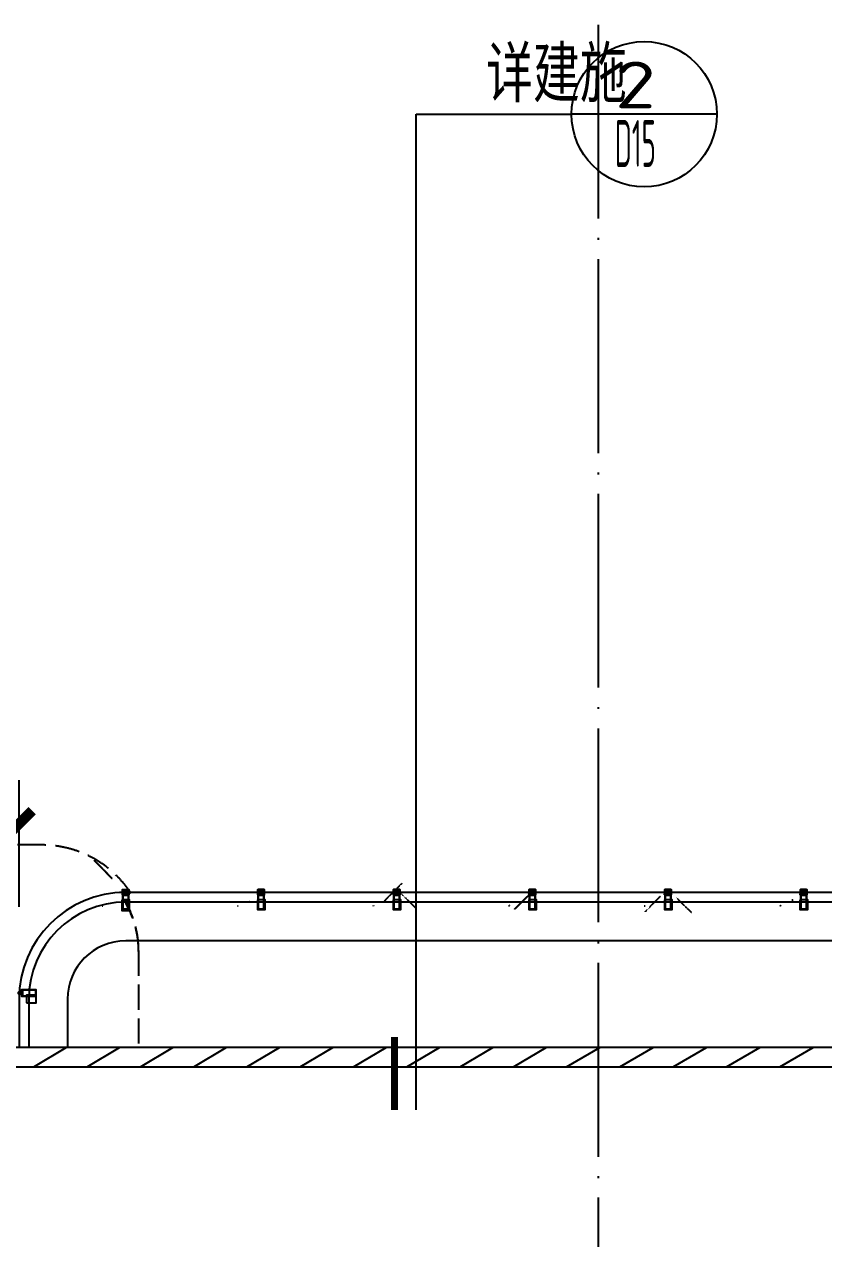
# Model space of a CAD drawing. Header units: inches. Extents: x 0 to 1813292486, y 0 to 3473589894.
# Drawn here: x 600542761 to 600551013, y 3473288745 to 3473301276 of the extents above; entities that cross this region are included whole.
import ezdxf
from ezdxf.enums import TextEntityAlignment as Align

# ---------------------------------------------------------------- set-up
doc = ezdxf.new("R2010")
doc.units = ezdxf.units.IN
doc.header["$LTSCALE"] = 1000
doc.header["$MEASUREMENT"] = 0
for name, pattern in [('AX-MALL-GIRD-200$0$DOTE', [2.4200000000000004, 2, -0.2, 0.02, -0.2]), ('AX-MALL-WALL-P02-QT$0$CENTER', [2, 1.25, -0.25, 0.25, -0.25]), ('AX-MALL-WALL-P02-QT$0$DASH', [0.35, 0.25, -0.1]), ('AX-MALL-WALL-P02-QT$0$HIDDEN', [0.375, 0.25, -0.125]), ('AX-MALL-WALL-P02-QT$0$HIDDEN2', [4.7624999999999975, 3.174999999999998, -1.587499999999999])]:
    doc.linetypes.add(name, pattern=pattern)
for name, color, linetype in [('A-Anno-Note', 241, 'Continuous'), ('AX-MALL-DIM-P02$0$A-Anno-Dims', 3, 'Continuous'), ('AX-MALL-DIM-P02$0$A-Detl-Thin', 131, 'Continuous'), ('AX-MALL-DIM-SY-P02$0$A-Anno-Note', 241, 'Continuous'), ('AX-MALL-DIM-SY-P02$0$DIM_IDEN', 3, 'Continuous'), ('AX-MALL-GIRD-200$0$A-Grid', 222, 'AX-MALL-GIRD-200$0$DOTE'), ('AX-MALL-P02-200$0$A-Anno-Note', 241, 'Continuous'), ('AX-MALL-WALL-P02$0$A-Anno-Note', 241, 'Continuous'), ('AX-MALL-WALL-P02-QT$0$A-Anno-Note', 241, 'Continuous'), ('AX-MALL-WALL-P02-QT$0$A-Detl-Fine', 152, 'Continuous'), ('AX-MALL-WALL-P02-QT$0$A-Detl-Patt', 8, 'Continuous'), ('AX-MALL-WALL-P02-QT$0$A-Detl-Thin', 131, 'Continuous'), ('AX-MALL-WALL-P02-QT$0$A-Wall', 2, 'Continuous'), ('AX-MALL-WALL-P02-QT$0$A-Wall-Patt', 13, 'Continuous'), ('AX-MALL-WALL-P02-QT$0$A-Wind', 4, 'Continuous'), ('AX-MALL-WALL-P02-QT$0$AP', 3, 'Continuous'), ('AX-MALL-WALL-P02-QT$0$FIX', 2, 'Continuous'), ('AX-MALL-WALL-P02-QT$0$GASKET', 2, 'Continuous'), ('AX-MALL-WALL-P02-QT$0$TEXT', 2, 'Continuous'), ('AX-MALL-ZTKD-P02$0$A-Anno-Note', 241, 'Continuous')]:
    doc.layers.add(name, color=color, linetype=linetype)
doc.styles.add('AX-MALL-DIM-P02$0$_TCH_DIM_T3', font='gbenor.shx')
doc.styles.add('AX-MALL-DIM-SY-P02$0$_TCH_DIM', font='gbenor.shx')
doc.styles.add('AX-MALL-DIM-SY-P02$0$_TCH_LABEL', font='gbenor.shx')
doc.dimstyles.new('AX-MALL-DIM-P02$0$_TCH_ARCH&&180', dxfattribs={"dimtxt": 535.5, "dimasz": 270, "dimexe": 450, "dimexo": 450, "dimgap": 137.25, "dimtad": 1, "dimdec": 0, "dimzin": 0, "dimdsep": 46, "dimtxsty": 'AX-MALL-DIM-P02$0$_TCH_DIM_T3', "dimblk": 'AX-MALL-DIM-P02$0$_ArchTick', "dimcen": 0.09, "dimclrt": 7, "dimazin": 2, "dimtfac": 1, "dimtdec": 0, "dimtix": 1, "dimtmove": 2, "dimatfit": 3, "dimfxl": 500, "dimtolj": 1, "dimtzin": 0, "dimarcsym": 0})

# ---------------------------------------------------------------- blocks, each defined once
blk = doc.blocks.new('AX-MALL-GIRD-200')
at = {"layer": 'AX-MALL-GIRD-200$0$A-Grid'}
blk.add_line((600385888.4862964, 3473168630.679744), (600347158.9473472, 3473064666.952662), dxfattribs=at)
blk = doc.blocks.new('AX-MALL-WALL-P02-QT$0$fegehrthr')
at = {"layer": 'AX-MALL-WALL-P02-QT$0$A-Detl-Fine', "linetype": 'AX-MALL-WALL-P02-QT$0$DASH'}
blk.add_lwpolyline([(222005.0780134201, 136201.2522883415, 0.2537087923064233), (221083.1235963106, 136701.2522444725), (211327.1235877275, 136701.2510514259, 0.4142135622456414), (210227.1235996485, 135601.2510547638), (210227.1235996485, 134611.3328661919)], format="xyb", dxfattribs=at)
at = {"layer": 'AX-MALL-WALL-P02-QT$0$A-Detl-Fine'}
blk.add_lwpolyline([(232571.174358964, 135611.3371806145, 0.2679491813282919), (231705.1489751339, 136111.3371434212), (221949.1489804983, 136111.335955143, 0.4142135622567812), (220949.1489797831, 135111.3359541893), (220949.1489789486, 134611.344414711)], format="xyb", dxfattribs=at)
at = {"layer": 'AX-MALL-WALL-P02-QT$0$A-Detl-Fine', "linetype": 'AX-MALL-WALL-P02-QT$0$DASH'}
for points in [[(222083.1235958338, 135611.3359761238), (222083.1235958338, 134611.3444137573)], [(222083.1235957146, 135601.2523026466), (222083.1235963106, 134601.2605867386)]]:
    blk.add_lwpolyline(points, dxfattribs=at)
for centre in [(221083.123595953, 135611.3359193802), (221083.1235955954, 135601.2522444725)]:
    blk.add_arc(centre, 1000.000000363396, 0, 29.9999987377448, dxfattribs=at)
at = {"layer": 'AX-MALL-WALL-P02-QT$0$A-Detl-Patt'}
blk.add_lwpolyline([(232147.215280652, 135517.0185265541, 0.2100842030242158), (231705.148974061, 135711.337146759), (221949.1490286589, 135711.3359541893, 0.4142135620652734), (221349.1489794254, 135111.3359546661), (221349.1489796638, 134611.3444151878)], format="xyb", dxfattribs=at)
at = {"layer": 'AX-MALL-WALL-P02-QT$0$A-Detl-Thin'}
for points in [[(232657.7768970728, 135661.3371844292, 0.2679491812892516), (231705.1489754915, 136211.3371453285), (221949.1489676237, 136211.335955143, 0.4142135621079996), (220849.1489810944, 135111.3359546661), (220849.1489795446, 134611.3444151878)], [(232627.1033933163, 135711.3371872902, 0.2537087925943119), (231705.1489752531, 136211.3371462822), (221949.148968339, 136211.335952282, 0.01469242143285785), (221884.5441639423, 136209.4371433258, 0.01469242143285785)]]:
    blk.add_lwpolyline(points, format="xyb", dxfattribs=at)
for points in [[(221909.1489818096, 136136.3359518051), (221909.1489808559, 136036.3359527588), (221989.1489809752, 136036.335952282), (221989.1489813328, 136136.3359527588)], [(221909.148983717, 136126.2522788048), (221909.1489815712, 136026.2522816658), (221989.148982048, 136026.2522773743), (221989.1489809752, 136126.2522783279)], [(223309.1489812136, 136136.3359527588), (223309.1489806175, 136036.3359541893), (223389.1489808559, 136036.3359532356), (223389.1489808559, 136136.3359537125)], [(224709.148981452, 136136.3359537125), (224709.1489812136, 136036.3359518051), (224789.1489803791, 136036.3359527588), (224789.1489821672, 136136.3359527588)], [(226109.1489807367, 136136.3359527588), (226109.1489813328, 136036.3359532356), (226189.1489801407, 136036.3359537125), (226189.1489804983, 136136.3359508514)], [(227509.1489807367, 136136.335952282), (227509.1489807367, 136036.3359518051), (227589.1489803791, 136036.3359518051), (227589.1489804983, 136136.3359503746)], [(228909.1489797831, 136136.3359508514), (228909.1489802599, 136036.3359513283), (228989.1489804983, 136036.3359479904), (228989.1489800215, 136136.3359503746)], [(220924.1489782333, 135071.3359546661), (221024.1489790678, 135071.3359537125), (221024.1489778757, 135151.3359546661), (220924.1489788294, 135151.3359570503)]]:
    blk.add_lwpolyline(points, close=True, dxfattribs=at)
blk = doc.blocks.new('AX-MALL-WALL-P02-QT$0$尺寸分格点')
at = {"ltscale": 10}
h = blk.add_hatch(color=1, dxfattribs=at)
h.dxf.hatch_style = 1
edge = h.paths.add_edge_path()
edge.add_line((0, -1.5), (-5.470445860503725e-37, 1.862645149230957e-09))
edge.add_line((0, 1.862645149230957e-09), (-1.5, 0))
edge.add_arc((0, 0), 1.5, 180, 270)
edge = h.paths.add_edge_path()
edge.add_line((0, 1.5), (5.470445846917725e-37, 1.862645149230957e-09))
edge.add_line((0, 1.862645149230957e-09), (1.5, 0))
edge.add_arc((0, 0), 1.5, 0, 90)
for p, q in [((-2.5, 0), (2.5, 0)), ((0, -2.5), (0, 2.5))]:
    blk.add_line(p, q)
blk.add_circle((0, 0), 1.5)
blk = doc.blocks.new('AX-MALL-WALL-P02-QT$0$定位点')
blk.add_blockref('AX-MALL-WALL-P02-QT$0$尺寸分格点', (0, 0))
blk = doc.blocks.new('AX-MALL-WALL-P02-QT$0$A$C3802349C')
at = {"layer": 'AX-MALL-WALL-P02-QT$0$GASKET'}
h = blk.add_hatch(dxfattribs=at)
h.set_pattern_fill('ANSI35', color=1, scale=0.3750125207812556, angle=-180, style=0)
h.set_pattern_definition([(225, (-14292809.63515486, -9063882.472551338), (0.8419271213058608, -0.8419271213058608), []), (225, (-14292810.47708235, -9063882.472551338), (0.8419271213058608, -0.8419271213058608), [1.488330941850608, -0.2976661883701216, 0, -0.2976661883701216])])
edge = h.paths.add_edge_path()
edge.add_line((-4.151144333183765, 8), (-1.924371063709259, 8))
edge.add_line((-1.924371063709259, 8), (0, 0))
edge.add_line((0, 0), (-1, 0))
edge.add_arc((-173.3719842011968, -63.27551823887059), 183.6188774223807, 20.15753080045417, 22.84073975264292)
at = {"layer": 'AX-MALL-WALL-P02-QT$0$GASKET', "elevation": -0.1213156449062388}
blk.add_lwpolyline([(-4.151144333183765, 8), (-1.924371063709259, 8), (0, 0), (-1, 0, 0.01170824263980096)], format="xyb", close=True, dxfattribs=at)
blk = doc.blocks.new('AX-MALL-WALL-P02-QT$0$A$C431B1AE9')
at = {"layer": 'AX-MALL-WALL-P02-QT$0$GASKET'}
h = blk.add_hatch(dxfattribs=at)
h.set_pattern_fill('ANSI37', color=1, scale=0.35, style=0)
h.set_pattern_definition([(45, (-14292809.63515486, -9063882.472551338), (-0.3928862052967754, 0.3928862052967754), []), (135, (-14292809.63515486, -9063882.472551338), (-0.3928862052967754, -0.3928862052967754), [])])
h.paths.add_polyline_path([(3.006717517971992, 0), (0, 0), (-1.924371063709259, 8), (-1, 8), (-0.3333333134651184, 7), (0.3333333134651184, 7), (0.6666666865348816, 8), (1.333333313465118, 8), (1.666666686534882, 7), (2.333333313465118, 7), (2.666666686534882, 8), (3.333333313465118, 8), (3.666666686534882, 7), (4.333333313465118, 7), (4.666666686534882, 8), (5.333333313465118, 8), (5.666666686534882, 7), (6.333333313465118, 7), (6.666666686534882, 8), (7.333333313465118, 8), (7.666666686534882, 7), (8.333333313465118, 7), (8.666666686534882, 8), (9.333333313465118, 8), (9.666666686534882, 7), (10.33333331346512, 7), (11, 8), (11.82815510034561, 8), (10, 0), (6.993282483890653, 0), (6.993282483890653, -1.195969490334392), (7.790595477446914, -1.195969490334392), (7.790595477446914, -1.886535448953509), (6.786871323361993, -2.890259601175785), (3.213128676638007, -2.890259601175785), (2.209404524415731, -1.886535448953509), (2.209404524415731, -1.195969490334392), (3.006717517971992, -1.195969490334392)])
edge = h.paths.add_edge_path(flags=16)
edge.add_ellipse((5, 3.75), major_axis=(-3.000000000596629, 1.102163919055573e-15), ratio=0.5833333332173223, start_angle=0, end_angle=360, ccw=False)
h.paths.add_polyline_path([(4.202687006443739, -0.1993282493203878), (4.202687006443739, -1.694290110841393), (5.797312993556261, -1.694290110841393), (5.797312993556261, -0.1993282493203878)], flags=16)
for points in [[(6.993282483890653, 0), (10, 0), (11.82815510034561, 8), (11, 8), (10.33333331346512, 7), (9.666666686534882, 7), (9.333333313465118, 8), (8.666666686534882, 8), (8.333333313465118, 7), (7.666666686534882, 7), (7.333333313465118, 8), (6.666666686534882, 8), (6.333333313465118, 7), (5.666666686534882, 7), (5.333333313465118, 8), (4.666666686534882, 8), (4.333333313465118, 7), (3.666666686534882, 7), (3.333333313465118, 8), (2.666666686534882, 8), (2.333333313465118, 7), (1.666666686534882, 7), (1.333333313465118, 8), (0.6666666865348816, 8), (0.3333333134651184, 7), (-0.3333333134651184, 7), (-1, 8), (-1.924371063709259, 8), (0, 0), (3.006717517971992, 0), (3.006717517971992, 0), (3.006717517971992, -1.195969490334392), (2.209404524415731, -1.195969490334392), (2.209404524415731, -1.886535448953509), (3.213128676638007, -2.890259601175785), (6.786871323361993, -2.890259601175785), (7.790595477446914, -1.886535448953509), (7.790595477446914, -1.195969490334392), (6.993282483890653, -1.195969490334392)], [(5.797312993556261, -0.1993282493203878), (5.797312993556261, -1.694290110841393), (4.202687006443739, -1.694290110841393), (4.202687006443739, -0.1993282493203878)]]:
    blk.add_lwpolyline(points, close=True, dxfattribs=at)
at = {"layer": 'AX-MALL-WALL-P02-QT$0$GASKET', "extrusion": (0, 0, -1)}
blk.add_ellipse((5, 3.75), major_axis=(-3.000000000596629, 1.102163919055573e-15), ratio=0.5833333332173223, dxfattribs=at)
blk = doc.blocks.new('AX-MALL-WALL-P02-QT$0$A$C6D1904FE')
at = {"color": 6, "ltscale": 10}
for name in ['AX-MALL-WALL-P02-QT$0$A$C3802349C', 'AX-MALL-WALL-P02-QT$0$A$C431B1AE9']:
    blk.add_blockref(name, (-5, 2.890259601175785), dxfattribs=at)
blk = doc.blocks.new('*U248')
at = {"color": 8, "linetype": 'AX-MALL-WALL-P02-QT$0$HIDDEN'}
for p, q in [((1.13686837721616e-13, 1.999999999999886), (40, 2.000000000000114)), ((39.00000000000011, -3.000000000000114), (39.00000000000028, 2.999999999999659)), ((1.13686837721616e-13, -2.000000000000114), (40, -2.000000000000341))]:
    blk.add_line(p, q, dxfattribs=at)
at = {"color": 0, "linetype": 'ByBlock'}
blk.add_lwpolyline([(5.684341886080801e-14, 5.999999999999886), (-1.838248336817855, 5.999999999999659, 0.2271033335269274), (-2.617369142194775, 5.626873807574043, 0.3523503326370215), (-2.617369142194832, -5.626873807574043, 0.227103333526957), (-1.838248336817799, -5.999999999999886), (-5.684341886080801e-14, -5.999999999999886)], format="xyb", close=True, dxfattribs=at)
at = {"color": 8, "linetype": 'AX-MALL-WALL-P02-QT$0$HIDDEN2'}
blk.add_lwpolyline([(-4.568611867420884, 0.7499999999998863), (-2.300000000000068, 0.7499999999998863), (-2.300000000000125, -0.7500000000001137), (-4.568611867420941, -0.7500000000001137)], dxfattribs=at)
at = {"color": 8, "linetype": 'ByBlock'}
blk.add_lwpolyline([(1.13686837721616e-13, -3.000000000000114), (39.00000000000028, -3.000000000000341), (40.00000000000045, -1.999999999999432), (39.99999999999955, 2.000000000000114), (39.00000000000028, 3.000000000000114), (1.13686837721616e-13, 2.999999999999886)], dxfattribs=at)
at = {"layer": 'AX-MALL-WALL-P02-QT$0$TEXT', "color": 8, "linetype": 'AX-MALL-WALL-P02-QT$0$CENTER'}
blk.add_line((43, -1.13686837721616e-13), (-7.600000000000023, -1.13686837721616e-13), dxfattribs=at)
blk = doc.blocks.new('AX-MALL-WALL-P02-QT$0$A$C4A6E1F89')
at = {"layer": 'AX-MALL-WALL-P02-QT$0$AP'}
for points in [[(31.30000000074506, 13.80000000074506), (31.30000000074506, 10), (27.30000000074506, 10), (27.30000000074506, 9), (31.30000000074506, 9), (31.30000000074506, 1.200000001117587), (-31.30000000074506, 1.200000001117587), (-31.30000000074506, 9), (-27.30000000074506, 9), (-27.30000000074506, 10), (-31.30000000074506, 10), (-31.30000000074506, 13.80000000074506), (-30.16000000014901, 15.32000000029802, 0.2874411353254684), (-30.13336061313748, 15.63748977147043), (-31.30000000074506, 17.90000000037253), (-31.30000000074506, 22), (-32.5, 22), (-32.5, 0), (32.5, 0), (32.5, 22), (31.30000000074506, 22), (31.30000000074506, 17.90000000037253), (30.13336061313748, 15.63748977147043, 0.2874411353254668), (30.16000000014901, 15.32000000029802)], [(0, 15.90000000037253), (0.400000000372529, 15.5), (28.30000000074506, 15.5), (28.30000000074506, 10.5), (29.80000000074506, 10.5), (31, 13.5), (29.93968884833157, 15.35087553970516, -0.2449413473478261), (29.9286532253027, 15.6279489248991), (31, 17.90000000037253), (31, 21.5, 0.414213562373095), (30.5, 22), (29.09999999962747, 22, 1.000000000000455), (29.09999999962747, 20.80000000074506), (29.09999999962747, 20.80000000074506, -0.4142135623733198), (29.59999999962747, 20.30000000074506), (29.59999999962747, 18.90000000037253, -0.4142135623731125), (29.09999999962747, 18.40000000037253), (23.90000000037253, 18.40000000037253, -0.4142135623730815), (23.40000000037253, 18.90000000037253), (23.40000000037253, 20.30000000074506, -0.4142135623731302), (23.90000000037253, 20.80000000074506, 0.9999999999998862), (23.90000000037253, 22), (21.40000000037253, 22), (21.40000000037253, 18.5), (11.40000000037253, 18.5), (9.300000000745058, 22), (8.5, 22), (8.5, 20), (-8.5, 20), (-8.5, 22), (-9.300000000745058, 22), (-11.40000000037253, 18.5), (-21.40000000037253, 18.5), (-21.40000000037253, 22), (-23.90000000037253, 22, 0.9999999999999053), (-23.90000000037253, 20.80000000074506, -0.4142135623731302), (-23.40000000037253, 20.30000000074506), (-23.40000000037253, 18.90000000037253, -0.4142135623730814), (-23.90000000037253, 18.40000000037253), (-29.09999999962747, 18.40000000037253, -0.4142135623731125), (-29.59999999962747, 18.90000000037253), (-29.59999999962747, 20.30000000074506, -0.4142135623733199), (-29.09999999962747, 20.80000000074506), (-29.09999999962747, 20.80000000074506, 1.000000000000473), (-29.09999999962747, 22), (-30.5, 22, 0.414213562373095), (-31, 21.5), (-31, 17.90000000037253), (-29.9286532253027, 15.6279489248991, -0.2449413473478107), (-29.93968885019422, 15.35087553970516), (-31, 13.5), (-29.80000000074506, 10.5), (-28.30000000074506, 10.5), (-28.30000000074506, 15.5), (-0.400000000372529, 15.5)]]:
    blk.add_lwpolyline(points, format="xyb", close=True, dxfattribs=at)
at = {"layer": 'AX-MALL-WALL-P02-QT$0$FIX', "extrusion": (-4.689947558750686e-09, -3.877222664414375e-09, -1), "xscale": -1, "zscale": -1, "rotation": 270}
blk.add_blockref('*U248', (-1.862645058000427e-09, 15.5, -7.954930736642706e-08), dxfattribs=at)
at = {"layer": 'AX-MALL-WALL-P02-QT$0$GASKET'}
blk.add_blockref('AX-MALL-WALL-P02-QT$0$A$C6D1904FE', (-26.5, 19.10974039882421, 0.1213156449062388), dxfattribs=at)
at = {"layer": 'AX-MALL-WALL-P02-QT$0$GASKET', "extrusion": (0, 0, -1), "zscale": -1, "rotation": 270}
blk.add_blockref('AX-MALL-WALL-P02-QT$0$定位点', (1.117587089538574e-07, 30.00001611188054, -0.1695423254371126), dxfattribs=at)
at = {"layer": 'AX-MALL-WALL-P02-QT$0$GASKET', "xscale": -1}
blk.add_blockref('AX-MALL-WALL-P02-QT$0$A$C6D1904FE', (26.49999977648258, 19.10974039882421, 0.1213156449062388), dxfattribs=at)
blk = doc.blocks.new('AX-MALL-WALL-P02-QT$0$A$C201F0766')
at = {"layer": 'AX-MALL-WALL-P02-QT$0$GASKET'}
h = blk.add_hatch(dxfattribs=at)
h.set_pattern_fill('ANSI35', color=1, scale=0.3750125207812556, angle=-180, style=0)
h.set_pattern_definition([(225, (-14292808.12419919, -9063908.843573337), (0.8419271213058608, -0.8419271213058608), []), (225, (-14292808.96612667, -9063908.843573337), (0.8419271213058608, -0.8419271213058608), [1.488330941850608, -0.2976661883701216, 0, -0.2976661883701216])])
edge = h.paths.add_edge_path()
edge.add_line((4.625009316951036, 7.210309842135757), (4.581123173236847, 7.210309841670096))
edge.add_ellipse((2.60770320892334e-08, 8.022399073466659), major_axis=(-7.236123461634007e-16, 5.908938361333678), ratio=0.782714245397402, start_angle=97.89939189545902, end_angle=262.100608104541, ccw=False)
edge.add_line((-4.581123121082783, 7.210309841670096), (-4.624990671873093, 7.210309842135757))
edge.add_line((-4.624990671873093, 7.210309842135757), (-4.625000026077032, -0.879502881783992))
edge.add_arc((-3.725290298461914e-07, -12.60038345353678), 12.60038345226483, 68.4660575448051, 111.5339390721038, ccw=False)
edge.add_line((4.624999966472387, -0.8795031546615064), (4.625009316951036, 7.210309842135757))
h = blk.add_hatch(dxfattribs=at)
h.set_pattern_fill('HONEY', color=1, scale=0.3750125207812556, angle=-180, style=0)
h.set_pattern_definition([(180, (-14292808.12419919, -9063908.843573337), (-0.8929985651103648, -0.515572838757882), [0.5953323767402432, -1.190664753480486]), (299.9999999999999, (-14292808.12419919, -9063908.843573337), (0.8929984584207664, -0.5155730235496873), [0.5953323767402432, -1.190664753480486]), (240, (-14292808.12419919, -9063908.843573337), (-1.066895984922232e-07, -1.031145862307569), [-1.190664753480486, 0.5953323767402432])])
edge = h.paths.add_edge_path()
edge.add_ellipse((-8.195638656616211e-08, 8.022399073466659), major_axis=(-1.447224692326801e-15, 5.908938361333678), ratio=0.782714245397402, start_angle=0, end_angle=360)
blk = doc.blocks.new('AX-MALL-WALL-P02-QT$0$A$C398804AB')
at = {"color": 3}
blk.add_lwpolyline([(-7.749999977648258, 0.3999998643994331, 0.4142135656464321), (-7.249999970197678, -0.1000001300126314), (-0.09999999962747097, -0.1000000014901161), (0, 0), (0.09999999962747097, -0.1000000014901161), (7.249999970197678, -0.1000001300126314, 0.4142135656464319), (7.749999977648258, 0.3999998643994331)], format="xyb", dxfattribs=at)
at = {"layer": 'AX-MALL-WALL-P02-QT$0$AP'}
blk.add_lwpolyline([(-7.749999977648258, 0.3999998681247234), (-7.75, 36.51999995112419), (-23.5, 36.51999995112419), (-23.5, 33.01999995112419, -0.414213562373095), (-24, 32.51999995112419), (-25.40000000037253, 32.51999995112419, -0.9999999999999999), (-25.40000000037253, 33.71999995037913, 0.4142135623730647), (-24.90000000037253, 34.21999995037913), (-24.90000000037253, 35.61999995075166, 0.4142135623730833), (-25.40000000037253, 36.11999995075166), (-30.59999999962747, 36.11999995075166, 0.4142135623731005), (-31.09999999962747, 35.61999995075166), (-31.09999999962747, 34.21999995037913, 0.4142135623731651), (-30.59999999962747, 33.71999995037913, -0.9999999999999999), (-30.59999999962747, 32.51999995112419), (-32, 32.51999995112419, -0.4142135623730762), (-32.5, 33.01999995112419), (-32.5, 182.0199982952327, -0.4142135623730963), (-32, 182.5199982952327), (32, 182.5199982952327, -0.4142135623730427), (32.5, 182.0199982952327), (32.5, 33.01999995112419, -0.4142135623730139), (32, 32.51999995112419), (30.59999999962747, 32.51999995112419, -0.9999999999999999), (30.59999999962747, 33.71999995037913, 0.4142135623732183), (31.09999999962747, 34.21999995037913), (31.09999999962747, 35.61999995075166, 0.4142135623730417), (30.59999999962747, 36.11999995075166), (25.40000000037253, 36.11999995075166, 0.4142135623731484), (24.90000000037253, 35.61999995075166), (24.90000000037253, 34.21999995037913, 0.4142135623730417), (25.40000000037253, 33.71999995037913, -0.9999999999999999), (25.40000000037253, 32.51999995112419), (24, 32.51999995112419, -0.4142135623730417), (23.5, 33.01999995112419), (23.5, 36.51999995112419), (7.75, 36.51999995112419), (7.750000022351742, 0.3999998681247234)], format="xyb", dxfattribs=at)
for points in [[(29.5, 40.52000945061445), (-29.5, 40.52000945061445), (-29.5, 64.45474449545145), (-28.49999050050974, 65.45475399307907), (-28.49999050050974, 85.45475399307907), (-29.5, 86.45476348884404), (-29.5, 92.92071198485792), (-28.49999050050974, 93.92072148248553), (-28.49999050050974, 113.9207214824855), (-29.5, 114.9207309782505), (-29.5, 179.5199982952327), (29.5, 179.5199982952327), (29.5, 114.9207309782505), (28.49999050050974, 113.9207214824855), (28.49999050050974, 93.92072148248553), (29.5, 92.92071198485792), (29.5, 86.45476348884404), (28.49999050050974, 85.45475399307907), (28.49999050050974, 65.45475399307907), (29.5, 64.45474449545145)], [(-4.75, 2.899999890476465), (-4.75, 36.51999995112419), (4.75, 36.51999995112419), (4.75, 2.899999890476465)]]:
    blk.add_lwpolyline(points, close=True, dxfattribs=at)
blk = doc.blocks.new('AX-MALL-WALL-P02-QT$0$A$C031A570D')
at = {"layer": 'AX-MALL-WALL-P02-QT$0$GASKET'}
h = blk.add_hatch(dxfattribs=at)
h.set_pattern_fill('ANSI37', color=1, scale=0.35, style=0)
h.set_pattern_definition([(45, (-28686473.88232677, -17866958.96207136), (-0.3928862052967754, 0.3928862052967754), []), (135, (-28686473.88232677, -17866958.96207136), (-0.3928862052967754, -0.3928862052967754), [])])
edge = h.paths.add_edge_path(flags=16)
edge.add_line((0.4479895178228617, -2.5), (-0.6520104836672544, -2.5))
edge.add_arc((-0.6520104836841905, -2.300000000761994), 0.1999999992380062, 179.9999999951482, 270.0000000048518, ccw=False)
edge.add_line((-0.8520104829221964, -2.300000000745058), (-0.8520104829221964, -1.099999999627471))
edge.add_arc((-0.6520104827190034, -1.100000000575722), 0.200000000203193, 89.9999997380454, 179.9999997283461, ccw=False)
edge.add_line((-0.6520104818046093, -0.900000000372529), (0.4479895178228617, -0.900000000372529))
edge.add_arc((0.4479895178228099, -1.099999999627523), 0.1999999992549937, 1.4779288903810084e-11, 89.99999999998522, ccw=False)
edge.add_line((0.6479895170778036, -1.099999999627471), (0.6479895170778036, -2.300000000745058))
edge.add_arc((0.447989517822728, -2.300000000744924), 0.1999999992550756, 270.00000000003826, 359.9999999999617, ccw=False)
edge = h.paths.add_edge_path(flags=16)
edge.add_line((3.25, -6.959776679053903), (3.249999998137355, -5.460273051634431))
edge.add_arc((2.752593796818533, -5.588659923981967), 0.5137082032648524, 14.47288401547785, 73.43202089108867)
edge.add_arc((0.05064282435228568, -16.32822180133598), 11.58749800659758, 75.76971431944138, 104.7475452508029)
edge.add_arc((-2.826484009876017, -5.549036338968328), 0.4327163524049084, 99.65762587733333, 168.1638378280875)
edge.add_arc((-2.749886801641897, -5.460276642814279), 0.5001132002336419, 179.9995885742495, 180.0004114257505, ccw=False)
edge.add_line((-3.250000001862645, -5.460273051634431), (-3.25, -6.959776679053903))
edge.add_arc((-2.750000000785429, -6.959776678984368), 0.4999999992145705, 180.0000000079681, 252.652994767184)
edge.add_arc((-2.664828544169689e-11, 1.844165788236001), 9.723443118255906, 252.6532655821475, 287.3467351540981)
edge.add_arc((2.750000001329266, -6.959776679368228), 0.499999998670735, 287.3470194983008, 360.000000036019)
edge = h.paths.add_edge_path()
edge.add_line((4, -10.12004972994328), (5.196692196652293, -10.12004972994328))
edge.add_arc((5.196692197142482, -9.920049729702583), 0.2000000002406921, 269.9999998595713, 383.1985898189387)
edge.add_line((5.380521204322577, -9.841265872120857), (4.05898916348815, -2.646648775786161))
edge.add_arc((3.866236349709822, -2.700000001174841), 0.200000001174841, 15.47132820595848, 90.00000004069459)
edge.add_line((3.866236349567771, -2.5), (1.599999997764826, -2.5))
edge.add_arc((1.599999997764726, -2.300000000745158), 0.1999999992548425, 179.9999999999715, 270.0000000000285, ccw=False)
edge.add_line((1.399999998509884, -2.300000000745058), (1.399999998509884, -1.5))
edge.add_arc((1.599999997765529, -1.500000000000703), 0.1999999992556454, 90.00000000020151, 179.9999999997985, ccw=False)
edge.add_line((1.599999997764826, -1.300000000745058), (2.299999998882413, -1.300000000745058))
edge.add_arc((2.299999998012943, -1.100000000620646), 0.2000000001244118, 270.0000002490847, 360.0000002845238)
edge.add_line((2.499999998137355, -1.099999999627471), (2.499999998137355, -0.2000000011175871))
edge.add_arc((2.299999997951289, -0.2000000001860655), 0.2000000001860656, 359.9999997331387, 449.9999997332528)
edge.add_line((2.299999998882413, 0), (-2.300000000745058, 0))
edge.add_arc((-2.300000000767888, -0.2000000010947573), 0.2000000010947573, 89.99999999345975, 180.0000000065402)
edge.add_line((-2.500000001862645, -0.2000000011175871), (-2.500000001862645, -1.099999999627471))
edge.add_arc((-2.300000000745037, -1.09999999962745), 0.2000000011176084, 180.0000000000061, 269.9999999999939)
edge.add_line((-2.300000000745058, -1.300000000745058), (-1.600000001490116, -1.300000000745058))
edge.add_arc((-1.600000000541876, -1.500000000914405), 0.2000000001693465, 2.619577230689174e-07, 90.00000027165089, ccw=False)
edge.add_line((-1.400000000372529, -1.5), (-1.400000002235174, -2.300000000745058))
edge.add_arc((-1.600000001489917, -2.300000000745257), 0.199999999254743, -90.00000000005701, 5.701394911739044e-11, ccw=False)
edge.add_line((-1.600000001490116, -2.5), (-4.750000001862645, -2.5))
edge.add_arc((-4.750000001862645, -2), 0.5, 180, 270, ccw=False)
edge.add_line((-5.250000001862645, -2), (-5.250000001862645, -1))
edge.add_line((-5.250000001862645, -1), (-5.550000000745058, -1))
edge.add_arc((-5.550000000745058, -1.700000001117587), 0.7000000011175871, 90, 180)
edge.add_line((-6.250000001862645, -1.700000001117587), (-6.250000001862645, -2.5))
edge.add_arc((-21.55097778051301, -2.75912886012348), 15.30317185255727, -26.563419290052877, 0.9702367440764874, ccw=False)
edge.add_arc((-7.501144340111677, -9.772550713046272), 0.4000000000772927, 154.8453495136513, 325.781492258753)
edge.add_arc((-18.33916502293011, -3.056458835212569), 13.14988893811881, 328.1403989887935, 352.6787409764221)
edge.add_arc((-5.10833269223211, -4.799999999425034), 0.1999999997975632, 90.00000038522899, 160.1791058056141, ccw=False)
edge.add_line((-5.108332693576813, -4.599999999627471), (-4.211626494303346, -4.599999999627471))
edge.add_arc((-4.211626495117946, -4.799999999972099), 0.2000000003446285, -24.401291975496406, 89.99999976663429, ccw=False)
edge.add_line((-4.029491625726223, -4.882624993100762), (-5.57977457717061, -10.12004972994328))
edge.add_line((-5.57977457717061, -10.12004972994328), (-3.85655820928514, -10.12004972994328))
edge.add_line((-3.85655820928514, -10.12004972994328), (-3.744390545412898, -10.04678599908948))
edge.add_line((-3.744390545412898, -10.04678599908948), (-3.601631700992584, -9.914268443360925))
edge.add_line((-3.601631700992584, -9.914268443360925), (-3.131442086771131, -9.432502878829837))
edge.add_arc((-2.966135769468793, -9.62004972916371), 0.249999999220435, 90.00000014064523, 131.3933860177586, ccw=False)
edge.add_line((-2.966135770082474, -9.370049729943275), (-2.741758463904262, -9.370049729943275))
edge.add_arc((-2.741758464839219, -9.470049730505703), 0.100000000562428, -5.315262114891084e-07, 89.99999946430859, ccw=False)
edge.add_line((-2.641758464276791, -9.470049731433392), (-2.631878837943077, -9.710395282134414))
edge.add_line((-2.631878837943077, -9.710395282134414), (-2.662470018491149, -9.873493811115623))
edge.add_line((-2.662470018491149, -9.873493811115623), (-2.784834742546082, -9.893881127238274))
edge.add_line((-2.784834742546082, -9.893881127238274), (-2.856214165687561, -9.914268443360925))
edge.add_line((-2.856214165687561, -9.914268443360925), (-2.866411225870252, -9.995817709714174))
edge.add_line((-2.866411225870252, -9.995817709714174), (-2.815425923094153, -10.09775429032743))
edge.add_line((-2.815425923094153, -10.09775429032743), (-2.744046501815319, -10.12004972994328))
edge.add_line((-2.744046501815319, -10.12004972994328), (-2.35655820928514, -10.12004972994328))
edge.add_line((-2.35655820928514, -10.12004972994328), (-2.244390545412898, -10.04678599908948))
edge.add_line((-2.244390545412898, -10.04678599908948), (-2.101631700992584, -9.914268443360925))
edge.add_line((-2.101631700992584, -9.914268443360925), (-1.631442086771131, -9.432502878829837))
edge.add_arc((-1.466135769468793, -9.62004972916371), 0.2499999992204352, 90.00000014064528, 131.3933860177586, ccw=False)
edge.add_line((-1.466135770082474, -9.370049729943275), (-1.241758463904262, -9.370049729943275))
edge.add_arc((-1.241758464838068, -9.470049730504552), 0.1000000005612769, -5.321857088347315e-07, 89.99999946496808, ccw=False)
edge.add_line((-1.141758464276791, -9.470049731433392), (-1.131878837943077, -9.710395282134414))
edge.add_line((-1.131878837943077, -9.710395282134414), (-1.162470018491149, -9.873493811115623))
edge.add_line((-1.162470018491149, -9.873493811115623), (-1.284834742546082, -9.893881127238274))
edge.add_line((-1.284834742546082, -9.893881127238274), (-1.356214165687561, -9.914268443360925))
edge.add_line((-1.356214165687561, -9.914268443360925), (-1.366411225870252, -9.995817709714174))
edge.add_line((-1.366411225870252, -9.995817709714174), (-1.315425923094153, -10.09775429032743))
edge.add_line((-1.315425923094153, -10.09775429032743), (-1.244046501815319, -10.12004972994328))
edge.add_line((-1.244046501815319, -10.12004972994328), (-0.85655820928514, -10.12004972994328))
edge.add_line((-0.85655820928514, -10.12004972994328), (-0.7443905454128981, -10.04678599908948))
edge.add_line((-0.7443905454128981, -10.04678599908948), (-0.6016317009925842, -9.914268443360925))
edge.add_line((-0.6016317009925842, -9.914268443360925), (-0.1314420867711306, -9.432502878829837))
edge.add_arc((0.03386423053591846, -9.62004972917618), 0.2499999992329053, 90.00000014172502, 131.3933860166789, ccw=False)
edge.add_line((0.03386422991752625, -9.370049729943275), (0.2582415360957384, -9.370049729943275))
edge.add_arc((0.2582415351619317, -9.470049730504552), 0.1000000005612769, -5.321857088347315e-07, 89.99999946496808, ccw=False)
edge.add_line((0.3582415357232094, -9.470049731433392), (0.3681211620569229, -9.710395282134414))
edge.add_line((0.3681211620569229, -9.710395282134414), (0.3375299815088511, -9.873493811115623))
edge.add_line((0.3375299815088511, -9.873493811115623), (0.2151652574539185, -9.893881127238274))
edge.add_line((0.2151652574539185, -9.893881127238274), (0.143785834312439, -9.914268443360925))
edge.add_line((0.143785834312439, -9.914268443360925), (0.1335887741297483, -9.995817709714174))
edge.add_line((0.1335887741297483, -9.995817709714174), (0.1845740769058466, -10.09775429032743))
edge.add_line((0.1845740769058466, -10.09775429032743), (0.2559534981846809, -10.12004972994328))
edge.add_line((0.2559534981846809, -10.12004972994328), (0.64344179071486, -10.12004972994328))
edge.add_line((0.64344179071486, -10.12004972994328), (0.7556094545871019, -10.04678599908948))
edge.add_line((0.7556094545871019, -10.04678599908948), (0.8983682990074158, -9.914268443360925))
edge.add_line((0.8983682990074158, -9.914268443360925), (1.368557913228869, -9.432502878829837))
edge.add_arc((1.533864230537446, -9.620049729180224), 0.2499999992369481, 90.00000014207512, 131.3933860163288, ccw=False)
edge.add_line((1.533864229917526, -9.370049729943275), (1.936520639806986, -9.370049729943275))
edge.add_arc((1.9365206398038, -9.470049731436577), 0.1000000014933011, 1.8247874322696589e-09, 89.99999999817493, ccw=False)
edge.add_line((2.036520641297102, -9.470049731433392), (2.046400267630816, -9.710395282134414))
edge.add_line((2.046400267630816, -9.710395282134414), (2.015809085220098, -9.873493811115623))
edge.add_line((2.015809085220098, -9.873493811115623), (1.893444361165166, -9.893881127238274))
edge.add_line((1.893444361165166, -9.893881127238274), (1.822064939886332, -9.914268443360925))
edge.add_line((1.822064939886332, -9.914268443360925), (1.811867879703641, -9.995817709714174))
edge.add_line((1.811867879703641, -9.995817709714174), (1.862853180617094, -10.09775429032743))
edge.add_line((1.862853180617094, -10.09775429032743), (1.934232603758574, -10.12004972994328))
edge.add_line((1.934232603758574, -10.12004972994328), (2.321720896288753, -10.12004972994328))
edge.add_line((2.321720896288753, -10.12004972994328), (2.433888560160995, -10.04678599908948))
edge.add_line((2.433888560160995, -10.04678599908948), (2.576647404581308, -9.914268443360925))
edge.add_line((2.576647404581308, -9.914268443360925), (3.046837016940117, -9.432502878829837))
edge.add_arc((3.212143335179332, -9.620049731643517), 0.2500000017002416, 89.99999992847489, 131.3933858030421, ccw=False)
edge.add_line((3.212143335491419, -9.370049729943275), (3.614799745380878, -9.370049729943275))
edge.add_arc((3.614799744440467, -9.470049730511159), 0.1000000005678832, -5.28400619259628e-07, 89.99999946118368, ccw=False)
edge.add_line((3.714799745008349, -9.470049731433392), (3.724679371342063, -9.710395282134414))
edge.add_line((3.724679371342063, -9.710395282134414), (3.694088190793991, -9.873493811115623))
edge.add_line((3.694088190793991, -9.873493811115623), (3.571723466739058, -9.893881127238274))
edge.add_line((3.571723466739058, -9.893881127238274), (3.500344043597579, -9.914268443360925))
edge.add_line((3.500344043597579, -9.914268443360925), (3.490146983414888, -9.995817709714174))
edge.add_line((3.490146983414888, -9.995817709714174), (3.541132286190987, -10.09775429032743))
edge.add_line((3.541132286190987, -10.09775429032743), (3.612511707469821, -10.12004972994328))
edge.add_line((3.612511707469821, -10.12004972994328), (4, -10.12004972994328))
for points in [[(4, -10.12004972994328), (5.196692196652293, -10.12004972994328, 0.5384365873081324), (5.380521204322577, -9.841265872120857), (4.05898916348815, -2.646648775786161, 0.3371623231483117), (3.866236349567771, -2.5), (1.599999997764826, -2.5, -0.4142135623733865), (1.399999998509884, -2.300000000745058), (1.399999998509884, -1.5, -0.4142135623710347), (1.599999997764826, -1.300000000745058), (2.299999998882413, -1.300000000745058, 0.4142135625542577), (2.499999998137355, -1.099999999627471), (2.499999998137355, -0.2000000011175871, 0.414213562373678), (2.299999998882413, 0), (-2.300000000745058, 0, 0.4142135624399619), (-2.500000001862645, -0.2000000011175871), (-2.500000001862645, -1.099999999627471, 0.4142135623730327), (-2.300000000745058, -1.300000000745058), (-1.600000001490116, -1.300000000745058, -0.4142135624226467), (-1.400000000372529, -1.5), (-1.400000002235174, -2.300000000745058, -0.414213562373678), (-1.600000001490116, -2.5), (-4.750000001862645, -2.5, -0.4142135623730951), (-5.250000001862645, -2), (-5.250000001862645, -1), (-5.550000000745058, -1, 0.4142135623730951), (-6.250000001862645, -1.700000001117587), (-6.250000001862645, -2.5, -0.1207195876744133), (-7.863209849223495, -9.602525517344475, 0.9238739062829604), (-7.170384753495455, -9.997490918263793, 0.1074797348853096), (-5.296484127640724, -4.732183797284961, -0.3161581866366376), (-5.108332693576813, -4.599999999627471), (-4.211626494303346, -4.599999999627471, -0.5452250111276254), (-4.029491625726223, -4.882624993100762), (-5.57977457717061, -10.12004972994328), (-3.85655820928514, -10.12004972994328), (-3.744390545412898, -10.04678599908948), (-3.601631700992584, -9.914268443360925), (-3.131442086771131, -9.432502878829837, -0.1826026066076273), (-2.966135770082474, -9.370049729943275), (-2.741758463904262, -9.370049729943275, -0.4142135623518001), (-2.641758464276791, -9.470049731433392), (-2.631878837943077, -9.710395282134414), (-2.662470018491149, -9.873493811115623), (-2.784834742546082, -9.893881127238274), (-2.856214165687561, -9.914268443360925), (-2.866411225870252, -9.995817709714174), (-2.815425923094153, -10.09775429032743), (-2.744046501815319, -10.12004972994328), (-2.35655820928514, -10.12004972994328), (-2.244390545412898, -10.04678599908948), (-2.101631700992584, -9.914268443360925), (-1.631442086771131, -9.432502878829837, -0.1826026066076273), (-1.466135770082474, -9.370049729943275), (-1.241758463904262, -9.370049729943275, -0.4142135623585429), (-1.141758464276791, -9.470049731433392), (-1.131878837943077, -9.710395282134414), (-1.162470018491149, -9.873493811115623), (-1.284834742546082, -9.893881127238274), (-1.356214165687561, -9.914268443360925), (-1.366411225870252, -9.995817709714174), (-1.315425923094153, -10.09775429032743), (-1.244046501815319, -10.12004972994328), (-0.85655820928514, -10.12004972994328), (-0.7443905454128981, -10.04678599908948), (-0.6016317009925842, -9.914268443360925), (-0.1314420867711306, -9.432502878829837, -0.1826026065978904), (0.03386422991752625, -9.370049729943275), (0.2582415360957384, -9.370049729943275, -0.4142135623585429), (0.3582415357232094, -9.470049731433392), (0.3681211620569229, -9.710395282134414), (0.3375299815088511, -9.873493811115623), (0.2151652574539185, -9.893881127238274), (0.143785834312439, -9.914268443360925), (0.1335887741297483, -9.995817709714174), (0.1845740769058466, -10.09775429032743), (0.2559534981846809, -10.12004972994328), (0.64344179071486, -10.12004972994328), (0.7556094545871019, -10.04678599908948), (0.8983682990074158, -9.914268443360925), (1.368557913228869, -9.432502878829837, -0.1826026065947343), (1.533864229917526, -9.370049729943275), (1.936520639806986, -9.370049729943275, -0.4142135623544356), (2.036520641297102, -9.470049731433392), (2.046400267630816, -9.710395282134414), (2.015809085220098, -9.873493811115623), (1.893444361165166, -9.893881127238274), (1.822064939886332, -9.914268443360925), (1.811867879703641, -9.995817709714174), (1.862853180617094, -10.09775429032743), (1.934232603758574, -10.12004972994328), (2.321720896288753, -10.12004972994328), (2.433888560160995, -10.04678599908948), (2.576647404581308, -9.914268443360925), (3.046837016940117, -9.432502878829837, -0.1826026065961477), (3.212143335491419, -9.370049729943275), (3.614799745380878, -9.370049729943275, -0.4142135623198528), (3.714799745008349, -9.470049731433392), (3.724679371342063, -9.710395282134414), (3.694088190793991, -9.873493811115623), (3.571723466739058, -9.893881127238274), (3.500344043597579, -9.914268443360925), (3.490146983414888, -9.995817709714174), (3.541132286190987, -10.09775429032743), (3.612511707469821, -10.12004972994328)], [(3.25, -6.959776679053903), (3.249999998137355, -5.460273051634431, 0.2630873795155346), (2.899079101160169, -5.096279812976718, 0.1271177729159115), (-2.899076651781797, -5.122452525421977, 0.308147539924378), (-3.250000001862645, -5.460280233994126, -3.590366987e-06), (-3.250000001862645, -5.460273051634431), (-3.25, -6.959776679053903, 0.3280726517255059), (-2.899079028517008, -7.43703493475914, 0.152545825913894), (2.899079147726297, -7.437034897506237, 0.3280725829936511)], [(0.4479895178228617, -2.5), (-0.6520104836672544, -2.5, -0.4142135624226994), (-0.8520104829221964, -2.300000000745058), (-0.8520104829221964, -1.099999999627471, -0.4142135623235128), (-0.6520104818046093, -0.900000000372529), (0.4479895178228617, -0.900000000372529, -0.4142135623729436), (0.6479895170778036, -1.099999999627471), (0.6479895170778036, -2.300000000745058, -0.4142135623727035)]]:
    blk.add_lwpolyline(points, format="xyb", close=True, dxfattribs=at)
blk = doc.blocks.new('AX-MALL-WALL-P02-QT$0$A$C4C804FB4')
at = {"layer": 'AX-MALL-WALL-P02-QT$0$GASKET', "color": 1}
for p, q in [((-7.75056073628366, 0.9999890886247158, -0.33908465081705), (-12.50111955218017, 13.99993453547359, -0.3390846588858165)), ((-12.50111955218017, 0.9999838881194592, -0.339084654794259), (-7.75056073628366, 13.99993973597884, -0.3390846549086076))]:
    blk.add_line(p, q, dxfattribs=at)
at = {"layer": 'AX-MALL-WALL-P02-QT$0$GASKET', "elevation": -0.1695423253799386}
blk.add_lwpolyline([(-12.50111955218017, 0.9999838881194592), (-12.50111955218017, 13.99993453547359), (-7.75056073628366, 13.99993973597884), (-7.75056073628366, 0.9999890886247158)], close=True, dxfattribs=at)
at = {"color": 6, "ltscale": 10}
for name, p in [('AX-MALL-WALL-P02-QT$0$A$C398804AB', (-1.862645149230957e-09, -9.90001604706049, -0.1695423254371126)), ('AX-MALL-WALL-P02-QT$0$A$C031A570D', (-27.75000255741179, 25.1199838872999, -0.09652932343510448))]:
    blk.add_blockref(name, p, dxfattribs=at)
at = {"color": 2, "ltscale": 10}
blk.add_blockref('AX-MALL-WALL-P02-QT$0$A$C4A6E1F89', (-1.862645149230957e-09, -30.00001611188054, -0.1695423254371126), dxfattribs=at)
at = {"color": 6, "ltscale": 10, "xscale": -1}
blk.add_blockref('AX-MALL-WALL-P02-QT$0$A$C031A570D', (27.75000255741179, 25.1199838872999, -0.09652932343510448), dxfattribs=at)
at = {"layer": 'AX-MALL-WALL-P02-QT$0$GASKET', "yscale": 0.513574065589584, "zscale": 0.513574065589584}
for p, xscale in [((-10.12583948485553, 1.451673759147525, -0.1695423253799386), 0.513574065589584), ((10.12472058273852, 1.451673759147525, -0.1695423253799386), -0.513574065589584)]:
    blk.add_blockref('AX-MALL-WALL-P02-QT$0$A$C201F0766', p, dxfattribs=dict(at, xscale=xscale))
blk = doc.blocks.new('AX-MALL-WALL-P02-QT$0$A$C1CE97F52')
at = {"layer": 'AX-MALL-WALL-P02-QT$0$GASKET', "color": 1}
for p, q in [((5.749904235824943, 0.329338762909174, -0.5568536935524708), (0.9993454199284315, -12.6706066839397, -0.5568537016212374)), ((0.9993454199284315, 0.3293439634144306, -0.5568536975296798), (5.749904235824943, -12.67061188444495, -0.5568536976440285))]:
    blk.add_line(p, q, dxfattribs=at)
at = {"layer": 'AX-MALL-WALL-P02-QT$0$GASKET', "elevation": -0.3873113681153595}
blk.add_lwpolyline([(0.9993454199284315, 0.3293439634144306), (0.9993454199284315, -12.6706066839397), (5.749904235824943, -12.67061188444495), (5.749904235824943, 0.329338762909174)], close=True, dxfattribs=at)
at = {"color": 2, "ltscale": 10, "xscale": -1, "rotation": 180}
blk.add_blockref('AX-MALL-WALL-P02-QT$0$A$C4A6E1F89', (13.50046497024596, 30.32934396341443, -0.3873113681725335), dxfattribs=at)
at = {"color": 6, "ltscale": 10, "xscale": -1, "rotation": 180}
for name, p in [('AX-MALL-WALL-P02-QT$0$A$C398804AB', (13.50046497024596, 11.22934389859438, -0.3873113681725335)), ('AX-MALL-WALL-P02-QT$0$A$C031A570D', (-14.24953758530319, -23.79065603576601, -0.3142983661705253))]:
    blk.add_blockref(name, p, dxfattribs=at)
at = {"color": 6, "ltscale": 10, "rotation": 180}
blk.add_blockref('AX-MALL-WALL-P02-QT$0$A$C031A570D', (41.25046752952039, -23.79065603576601, -0.3142983661705253), dxfattribs=at)
at = {"layer": 'AX-MALL-WALL-P02-QT$0$GASKET', "yscale": 0.513574065589584, "zscale": 0.513574065589584, "rotation": 180}
for p, xscale in [((3.37462548725307, -0.1223459076136351, -0.3873113681153595), -0.513574065589584), ((23.62518555484712, -0.1223459076136351, -0.3873113681153595), 0.513574065589584)]:
    blk.add_blockref('AX-MALL-WALL-P02-QT$0$A$C201F0766', p, dxfattribs=dict(at, xscale=xscale))
blk = doc.blocks.new('AX-MALL-WALL-P02-QT$0$mqst2')
at = {"ltscale": 2}
blk.add_blockref('AX-MALL-WALL-P02-QT$0$A$C1CE97F52', (330204.3545749187, 45042.61654663086, 0.2907818099249976), dxfattribs=at)
at = {"color": 6, "ltscale": 10}
for name, p, xscale, rotation in [('AX-MALL-WALL-P02-QT$0$A$C4C804FB4', (331615.1620600224, 45043.94604492188), -1.000000000000001, 180), ('AX-MALL-WALL-P02-QT$0$A$C4C804FB4', (333015.1620597839, 45043.94604539871), -1.000000000000001, 180), ('AX-MALL-WALL-P02-QT$0$A$C4C804FB4', (334415.1620595455, 45043.94604635239), -1.000000000000001, 180), ('AX-MALL-WALL-P02-QT$0$A$C4C804FB4', (335815.1620596647, 45043.94604587555), -1.000000000000001, 180), ('AX-MALL-WALL-P02-QT$0$A$C4C804FB4', (337215.1620590687, 45043.94604587555), -1.000000000000001, 180), ('AX-MALL-WALL-P02-QT$0$A$C398804AB', (329111.4148782492, 44006.4536485672, -0.1213156449062388), -0.9999999999999998, 270)]:
    blk.add_blockref(name, p, dxfattribs=dict(at, xscale=xscale, rotation=rotation))
blk = doc.blocks.new('AX-MALL-WALL-P02-QT')
at = {"layer": 'AX-MALL-WALL-P02-QT$0$A-Wall-Patt'}
h = blk.add_hatch(dxfattribs=at)
h.set_pattern_fill('普通砖', color=256, scale=200, style=0)
h.set_pattern_definition([(45, (0, 359.0227), (-353.55353201463, 353.55353201463), [])])
h.paths.add_polyline_path([(600411627.578459, 3473145197.93899), (600337386.7673359, 3473172854.819583), (600337316.9487696, 3473172667.401954), (600411464.0510782, 3473145045.430644), (600411581.0327483, 3473145072.993904)])
at = {"layer": 'AX-MALL-WALL-P02-QT$0$A-Wall'}
for p, q in [((600411627.578459, 3473145197.93899), (600337386.7673359, 3473172854.819583)), ((600337316.9487696, 3473172667.401954), (600411464.0510782, 3473145045.430644))]:
    blk.add_line(p, q, dxfattribs=at)
at = {"layer": 'AX-MALL-WALL-P02-QT$0$A-Anno-Note', "rotation": 339.5681613092181}
blk.add_blockref('AX-MALL-WALL-P02-QT$0$mqst2', (600052179.2710491, 3473232742.396311), dxfattribs=at)
at = {"layer": 'AX-MALL-WALL-P02-QT$0$A-Detl-Thin', "rotation": 339.5681613092246}
blk.add_blockref('AX-MALL-WALL-P02-QT$0$fegehrthr', (600121810.7232074, 3473109514.681517), dxfattribs=at)
at = {"layer": 'AX-MALL-WALL-P02-QT$0$A-Wind'}
blk.add_blockref('AX-MALL-GIRD-200', (0, 0), dxfattribs=at)
blk = doc.blocks.new('AX-MALL-WALL-P02')
at = {"layer": 'AX-MALL-WALL-P02$0$A-Anno-Note'}
blk.add_blockref('AX-MALL-WALL-P02-QT', (0, 0), dxfattribs=at)
blk = doc.blocks.new('AX-MALL-ZTKD-P02')
at = {"layer": 'AX-MALL-ZTKD-P02$0$A-Anno-Note'}
blk.add_blockref('AX-MALL-GIRD-200', (0, 0), dxfattribs=at)
blk = doc.blocks.new('AX-MALL-DIM-SY-P02')
at = {"layer": 'AX-MALL-DIM-SY-P02$0$DIM_IDEN'}
for p, q in [((600379374.7231402, 3473156526.719053), (600382960.9162288, 3473166153.324746)), ((600382960.9162288, 3473166153.324746), (600384462.5935006, 3473165593.905898)), ((600385868.2257209, 3473165070.26665), (600384462.5935006, 3473165593.905898))]:
    blk.add_line(p, q, dxfattribs=at)
at = {"layer": 'AX-MALL-DIM-SY-P02$0$DIM_IDEN', "const_width": 75}
blk.add_lwpolyline([(600379163.8783072, 3473156605.26494), (600379425.6979308, 3473157308.081051)], dxfattribs=at)
at = {"layer": 'AX-MALL-DIM-SY-P02$0$DIM_IDEN'}
blk.add_circle((600385165.4096107, 3473165332.086274), 750, dxfattribs=at)
at = {"layer": 'AX-MALL-DIM-SY-P02$0$A-Anno-Note', "style": 'AX-MALL-DIM-SY-P02$0$_TCH_DIM', "width": 0.7}
blk.add_text('详建施', height=506.3829787234042, rotation=339.5681613088448, dxfattribs=at).set_placement((600383698.958435, 3473166068.413085))
at = {"layer": 'AX-MALL-DIM-SY-P02$0$A-Anno-Note', "style": 'AX-MALL-DIM-SY-P02$0$_TCH_LABEL'}
for s, rotation, width, p, p2 in [('2', 339.5681613000222, 1.721144848786169, (600384903.607656, 3473165494.042246), (600385299.6368947, 3473165346.509734)), ('D15', 339.5681613606018, 0.5551380692069224, (600384692.8469248, 3473164928.28619), (600385088.8761635, 3473164780.753678))]:
    blk.add_text(s, height=482.9906831399546, rotation=rotation, dxfattribs=dict(at, width=width)).set_placement(p, p2, align=Align.FIT)
blk = doc.blocks.new('AX-MALL-DIM-P02$0$_ArchTick')
at = {"color": 0, "linetype": 'ByBlock', "const_width": 0.4}
blk.add_lwpolyline([(-0.5, -0.5), (0.5, 0.5)], dxfattribs=at)
blk = doc.blocks.new('*D1110')
at = {"layer": 'AX-MALL-DIM-P02$0$A-Anno-Dims', "color": 0, "lineweight": -2, "transparency": 16777216}
for p, q in [((600366684.9401686, 3473163487.724565), (600367142.0182917, 3473164714.682806)), ((600366984.9264646, 3473164292.99316), (600376563.8648483, 3473160724.556165)), ((600376263.8785523, 3473159919.28757), (600376720.9566754, 3473161146.245811))]:
    blk.add_line(p, q, dxfattribs=at)
at = {"layer": 'AX-MALL-DIM-P02$0$A-Anno-Dims', "color": 0, "lineweight": -2, "transparency": 16777216, "xscale": 270, "yscale": 270, "zscale": 270}
for p, rotation in [((600366984.9264646, 3473164292.99316), 159.5681541023992), ((600376563.8648483, 3473160724.556165), 339.5681541023992)]:
    blk.add_blockref('AX-MALL-DIM-P02$0$_ArchTick', p, dxfattribs=dict(at, rotation=rotation))
at = {"layer": 'AX-MALL-DIM-P02$0$A-Anno-Dims', "color": 7, "transparency": 16777216, "insert": (600371915.7783009, 3473162888.295344), "char_height": 535.5, "attachment_point": 5, "rotation": 339.5681541023992, "style": 'AX-MALL-DIM-P02$0$_TCH_DIM_T3'}
blk.add_mtext('\\A1;10222', dxfattribs=at)
blk = doc.blocks.new('AX-MALL-DIM-P02')
at = {"layer": 'AX-MALL-DIM-P02$0$A-Anno-Dims'}
blk.add_blockref('AX-MALL-DIM-SY-P02', (0, 0), dxfattribs=at)
at = {"layer": 'AX-MALL-DIM-P02$0$A-Detl-Thin'}
blk.add_blockref('AX-MALL-ZTKD-P02', (-2.384185791015625e-06, 9.5367431640625e-07), dxfattribs=at)
at = {"layer": 'AX-MALL-DIM-P02$0$A-Anno-Dims'}
dim = blk.add_aligned_dim(p1=(600366527.8483415, 3473163066.034919), p2=(600376106.7867249, 3473159497.597924), distance=1309.3307206168324, dimstyle='AX-MALL-DIM-P02$0$_TCH_ARCH&&180', dxfattribs=at)
dim.commit()
dim.dimension.update_dxf_attribs({"geometry": '*D1110', "text_midpoint": (600371915.7783009, 3473162888.295344)})
blk = doc.blocks.new('AX-MALL-P02-200')
at = {"layer": 'AX-MALL-P02-200$0$A-Anno-Note'}
blk.add_blockref('AX-MALL-WALL-P02', (0, 0), dxfattribs=at)
blk.add_blockref('AX-MALL-DIM-P02', (0, 0), dxfattribs=at)

msp = doc.modelspace()

# ---------------------------------------------------------------- block references
at = {"layer": 'A-Anno-Note', "rotation": 20.43183869077545}
msp.add_blockref('AX-MALL-P02-200', (1250392458.527329, 9048125.682563305), dxfattribs=at)

doc.saveas('drawing.dxf')
